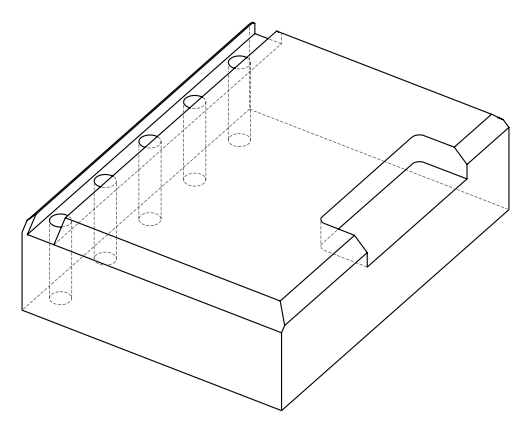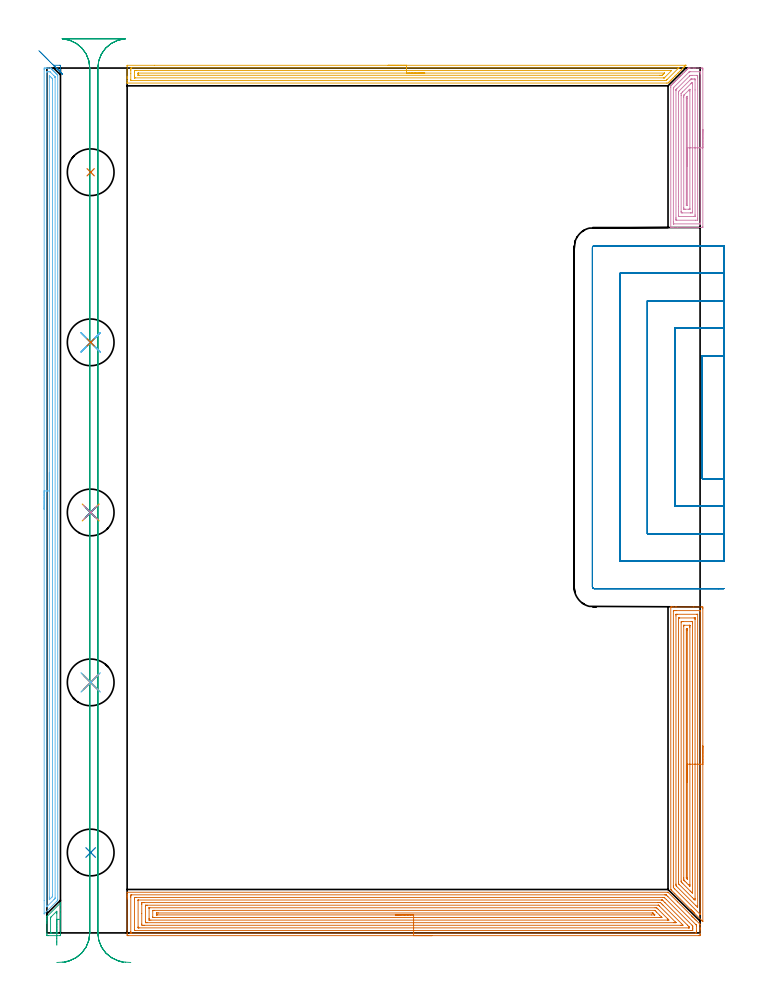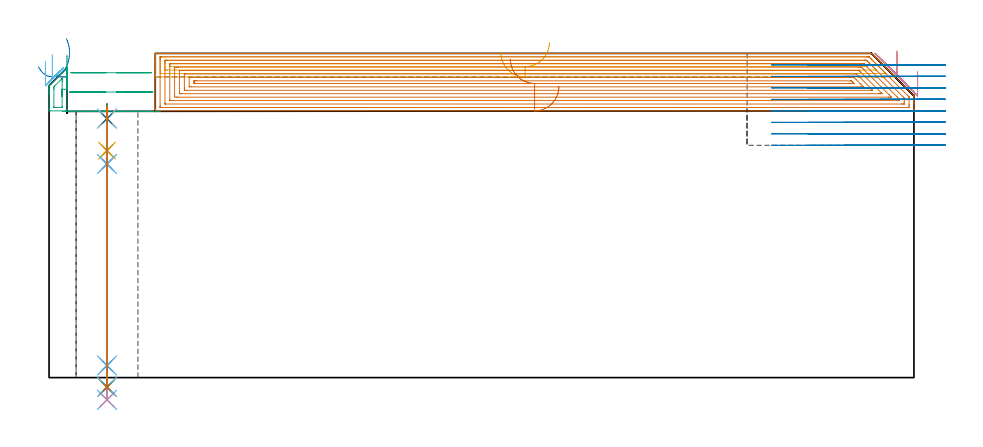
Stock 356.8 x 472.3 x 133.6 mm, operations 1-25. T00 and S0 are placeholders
(PLAN: 34 operations, 23 tool changes, 106.8 min)
(1 AREA_MILL | FG_CHAMFER_SURFACE | UGT0205_001 | 9.35 min | 28121 mm3)
(2 AREA_MILL_1 | FG_CHAMFER_SURFACE_1 | UGT0205_001 | 0.19 min | 605 mm3)
(3 AREA_MILL_2 | FG_CHAMFER_SURFACE_2 | UGT0205_001 | 0.53 min | 4383 mm3)
(4 AREA_MILL_3 | FG_CHAMFER_SURFACE_3 | UGT0205_001 | 4.94 min | 14503 mm3)
(5 AREA_MILL_4 | FG_CHAMFER_SURFACE_4 | UGT0205_001 | 9.82 min | 14319 mm3)
(6 AREA_MILL_5 | FG_CHAMFER_SURFACE_5 | UGT0205_001 | 11.18 min | 39622 mm3)
(7 AREA_MILL_6 | FG_CHAMFER_SURFACE_6 | UGT0205_001 | 22.36 min | 87745 mm3)
(8 MILL_SLOT | SLOT_PARTIAL_RECTANGULAR | UGT0201_094 | Follow Part, ap 5, ae 75% | 33.71 min | 536045 mm3)
(9 MILL_RECTANGULAR_SLOT | SLOT_RECTANGULAR | UGT0201_004 | Follow Part, ap 8, ae 75% | 6.5 min | 398012 mm3)
(10 SPOT_DRILL | STEP1HOLE | NXT0321_9005460120000 | 0.05 min | 190 mm3)
(11 SPOT_DRILL_1 | STEP1HOLE_1 | NXT0321_9005460120000 | 0.05 min | 191 mm3)
(12 SPOT_DRILL_2 | STEP1HOLE_2 | NXT0321_9005460120000 | 0.05 min | 197 mm3)
(13 SPOT_DRILL_3 | STEP1HOLE_3 | NXT0321_9005460120000 | 0.05 min | 139 mm3)
(14 SPOT_DRILL_4 | STEP1HOLE_4 | NXT0321_9005460120000 | 0.05 min | 205 mm3)
(15 DRILL_BLIND_HOLE_INTO_CENTER | STEP1HOLE | NXT0301_079 | 0.08 min | 1201 mm3)
(16 GUN_DRILL_THROUGH_HOLE | STEP1HOLE | UGT0307_007 | 0.55 min | 7393 mm3)
(17 DRILL_TO_ENLARGE_THROUGH_HOLE | STEP1HOLE | NXT0301_104 | 0.47 min | 8100 mm3)
(18 DRILL_TO_ENLARGE_THROUGH_HOLE_1 | STEP1HOLE | UGT0301_386 | 0.49 min | 39112 mm3)
(19 DRILL_BLIND_HOLE_INTO_CENTER_1 | STEP1HOLE_1 | NXT0301_079 | 0.08 min | 1260 mm3)
(20 GUN_DRILL_THROUGH_HOLE_1 | STEP1HOLE_1 | UGT0307_007 | 0.55 min | 7370 mm3)
(21 DRILL_TO_ENLARGE_THROUGH_HOLE_2 | STEP1HOLE_1 | NXT0301_104 | 0.47 min | 8046 mm3)
(22 DRILL_TO_ENLARGE_THROUGH_HOLE_3 | STEP1HOLE_1 | UGT0301_386 | 0.49 min | 39155 mm3)
(23 DRILL_BLIND_HOLE_INTO_CENTER_2 | STEP1HOLE_2 | NXT0301_079 | 0.08 min | 1245 mm3)
(24 GUN_DRILL_THROUGH_HOLE_2 | STEP1HOLE_2 | UGT0307_007 | 0.55 min | 7423 mm3)
(25 DRILL_TO_ENLARGE_THROUGH_HOLE_4 | STEP1HOLE_2 | NXT0301_104 | 0.47 min | 8007 mm3)
(26 DRILL_TO_ENLARGE_THROUGH_HOLE_5 | STEP1HOLE_2 | UGT0301_386 | 0.49 min | 39174 mm3)
(27 DRILL_BLIND_HOLE_INTO_CENTER_3 | STEP1HOLE_3 | NXT0301_079 | 0.08 min | 1190 mm3)
(28 GUN_DRILL_THROUGH_HOLE_3 | STEP1HOLE_3 | UGT0307_007 | 0.55 min | 7399 mm3)
(29 DRILL_TO_ENLARGE_THROUGH_HOLE_6 | STEP1HOLE_3 | NXT0301_104 | 0.47 min | 8077 mm3)
(30 DRILL_TO_ENLARGE_THROUGH_HOLE_7 | STEP1HOLE_3 | UGT0301_386 | 0.49 min | 39142 mm3)
(31 DRILL_BLIND_HOLE_INTO_CENTER_4 | STEP1HOLE_4 | NXT0301_079 | 0.08 min | 1229 mm3)
(32 GUN_DRILL_THROUGH_HOLE_4 | STEP1HOLE_4 | UGT0307_007 | 0.55 min | 7391 mm3)
(33 DRILL_TO_ENLARGE_THROUGH_HOLE_8 | STEP1HOLE_4 | NXT0301_104 | 0.47 min | 8092 mm3)
(34 DRILL_TO_ENLARGE_THROUGH_HOLE_9 | STEP1HOLE_4 | UGT0301_386 | 0.49 min | 39089 mm3)
(TOOL UGT0205_001 | Chamfer Mill 20 x 3 x 45 deg. | D20 FL50 Z2)
(TOOL UGT0201_094 | End mill 20 mm | D20 FL38 Z4)
(TOOL UGT0201_004 | End Mill 32 mm | D32 FL53 Z6)
(TOOL NXT0321_9005460120000 | NC Spot Drill, 142deg, 12mm, Carbide, Uncoated | D12 PA142 FL30 Z2)
(TOOL NXT0301_079 | Carbide Drill 10.8mm [860.1-1080-032A1-MM 2214] | D10.8 PA140 FL55 Z2)
(TOOL UGT0307_007 | Gun Drill 10 mm | D10 PA130 FL24 Z1)
(TOOL NXT0301_104 | Carbide Drill 14mm [860.1-1400-112A1-MM 2214] | D14 PA140 FL123 Z2)
(TOOL UGT0301_386 | Twist Drill 25.5 mm | D25.5 PA118 FL165 Z2)
(OP 1 AREA_MILL)
G17 G21 G94 G90
T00 M6
G54
G17 G0 G90 X358.2 Y102.1 S1061 M3
G43 Z143.7 H0
Z126.2
G94 G1 Y102.062 Z125.328 F250.
Y101.948 Z124.463
Y101.759 Z123.612
Y101.497 Z122.78
Y101.163 Z121.974
Y100.76 Z121.2
Y100.291 Z120.464
Y99.76 Z119.772
Y99.171 Z119.129
Y98.528 Z118.54
Y97.836 Z118.008
Y97.1 Z117.54
Y96.326 Z117.137
Y95.52 Z116.803
Y94.688 Z116.541
Y93.836 Z116.352
Y92.972 Z116.238
Y92.1 Z116.2
Y6.367
X358.193 Y6.219 Z116.206
X358.036 Y6.367 Z116.364
X357.824 Y6.576 Z116.576
X357.793 Y6.607 Z116.607
X353.567 Y10.832 Z120.831
X353.402 Y10.995 Z120.993
X353.243 Y11.156 Z121.155
X353.12 Y11.279 Z121.278
X352.963 Y11.435 Z121.432
X352.811 Y11.588 Z121.586
X352.673 Y11.726 Z121.724
X352.524 Y11.874 Z121.872
X352.379 Y12.02 Z122.018
X352.227 Y12.172 Z122.171
X352.085 Y12.313 Z122.311
X351.947 Y12.452 Z122.45
X351.78 Y12.619 Z122.617
X351.646 Y12.752 Z122.75
X351.515 Y12.884 Z122.882
X342.863 Y21.537 Z131.536
X341.064 Y23.335 Z133.334
X340.755 Y23.646 Z133.642
X340.704 Y23.706 Z133.69
X340.7 Y23.782 Z133.7
Y177.833
X340.702 Y177.99 Z133.688
X340.85 Y177.997 Z133.542
X341.005 Y178. Z133.395
X341.327 Z133.073
X341.985 Z132.41
X343.192 Z131.205
X343.741 Z130.653
X353.128 Z121.27
X357.519 Z116.879
X357.793 Y177.996 Z116.604
X358.192 Y177.99 Z116.205
X358.196 Y177.795 Z116.202
X358.199 Y177.386 Z116.201
X358.2 Y176.973 Z116.2
Y92.1
X356.786 Z117.614
X356.785 Y10.518 Z117.615
X356.784 Y10.386 Z117.616
X356.781 Y10.139 Z117.619
X356.779 Y10.092 Z117.621
X356.751 Y10.11 Z117.649
X356.705 Y10.153 Z117.695
X356.465 Y10.386 Z117.935
X342.863 Y23.987 Z131.537
X342.181 Y24.675 Z132.219
X342.134 Y24.728 Z132.266
X342.121 Y24.772 Z132.279
X342.119 Y24.865 Z132.281
X342.116 Y25.056 Z132.284
X342.114 Y25.436 Z132.286
Y25.568
X342.115 Y175.468 Z132.285
X342.116 Y175.6 Z132.284
X342.121 Y175.971 Z132.279
X342.479 Y175.991 Z131.921
X342.863 Y175.997 Z131.537
X343.348 Y176. Z131.052
X343.741 Z130.659
X356.71 Y175.999 Z117.69
X356.741 Y175.998 Z117.659
X356.773 Y175.994 Z117.627
X356.78 Y175.99 Z117.62
X356.782 Y175.984 Z117.618
X356.784 Y175.957 Z117.616
X356.786 Y175.732 Z117.614
Y175.6
Y92.1
X355.372 Z119.028
X355.371 Y14.635 Z119.029
X355.367 Y13.958 Z119.033
X355.366 Y13.953 Z119.034
X355.348 Y13.958 Z119.052
X355.159 Y14.143 Z119.241
X354.448 Y14.851 Z119.952
X343.732 Y25.568 Z130.668
X343.535 Y25.777 Z130.865
X343.53 Y26.461 Z130.87
X343.529 Y26.677 Z130.871
Y173.137
X343.53 Y173.814 Z130.87
X343.532 Y173.922 Z130.868
X343.535 Y173.974 Z130.865
X343.538 Y173.99 Z130.862
X343.563 Y173.995 Z130.837
X343.741 Y173.998 Z130.659
X344.437 Y174. Z129.963
X354.976 Z119.424
X355.159 Y173.998 Z119.241
X355.341 Y173.992 Z119.059
X355.361 Y173.99 Z119.039
X355.365 Y173.979 Z119.035
X355.368 Y173.944 Z119.032
X355.371 Y173.886 Z119.029
X355.372 Y92.1 Z119.028
X353.957 Z120.443
Y18.753
X353.955 Y18.423 Z120.445
X353.95 Y17.866 Z120.45
X353.402 Y18.354 Z120.998
X353.328 Y18.423 Z121.072
X352.524 Y19.225 Z121.876
X345.498 Y26.251 Z128.902
X345.29 Y26.461 Z129.11
X345.074 Y26.686 Z129.326
X344.949 Y26.819 Z129.451
X344.947 Y26.885 Z129.453
X344.944 Y27.024 Z129.456
X344.943 Y27.354 Z129.457
Y27.918
Y171.699
X344.945 Y171.888 Z129.455
X344.947 Y171.955 Z129.453
X344.949 Y171.986 Z129.451
X344.967 Y171.99 Z129.433
X345.073 Y171.994 Z129.327
X345.498 Y172. Z128.902
X345.525 Z128.875
X353.43 Z120.97
X353.827 Y171.996 Z120.573
X353.926 Y171.993 Z120.474
X353.947 Y171.99 Z120.453
X353.951 Y171.979 Z120.449
X353.954 Y171.944 Z120.446
X353.956 Y171.865 Z120.444
X353.957 Y171.463 Z120.443
Y171.135
Y92.1
X352.543 Z121.857
Y21.996
X352.542 Y21.977 Z121.858
X352.524 Y21.686 Z121.876
X352.206 Y21.996 Z122.194
X351.646 Y22.553 Z122.754
X351.309 Y22.889 Z123.091
X347.254 Y26.944 Z127.146
X346.847 Y27.354 Z127.553
X346.376 Y27.834 Z128.024
X346.358 Y28.247 Z128.042
X346.357 Y28.266 Z128.043
Y169.368
X346.376 Y169.99 Z128.024
X346.617 Y169.997 Z127.783
X347.254 Y170. Z127.146
X347.492 Z126.908
X351.885 Y169.999 Z122.515
X352.524 Y169.99 Z121.876
X352.542 Y169.349 Z121.858
X352.543 Y169.329 Z121.857
Y92.1
X351.129 Z123.271
Y26.461
X351.128 Y26.095 Z123.272
X351.123 Y25.568 Z123.277
X351.122 Y25.544 Z123.278
X351.088 Y25.568 Z123.312
X350.767 Y25.883 Z123.633
X350.187 Y26.461 Z124.213
X349.294 Y27.354 Z125.106
X348.401 Y28.247 Z125.999
X348.133 Y28.517 Z126.267
X347.826 Y28.831 Z126.574
X347.79 Y28.87 Z126.61
X347.778 Y28.921 Z126.622
X347.775 Y29.018 Z126.625
X347.773 Y29.14 Z126.627
X347.771 Y29.507 Z126.629
Y30.033
Y167.563
X347.773 Y167.929 Z126.627
X347.775 Y167.982 Z126.625
X347.778 Y167.989 Z126.622
X347.784 Y167.993 Z126.616
X347.81 Y167.997 Z126.59
X347.918 Y167.999 Z126.482
X348.133 Y168. Z126.267
X350.911 Y167.999 Z123.489
X351.025 Y167.997 Z123.375
X351.101 Y167.993 Z123.299
X351.119 Y167.99 Z123.281
X351.122 Y167.977 Z123.278
X351.124 Y167.93 Z123.276
X351.128 Y167.563 Z123.272
X351.129 Y167.195 Z123.271
Y166.67
Y92.1
X349.715 Z124.685
X349.714 Y30.033 Z124.686
X349.71 Y29.495 Z124.69
X349.708 Y29.408 Z124.692
X349.706 Y29.403 Z124.694
X349.687 Y29.418 Z124.713
X349.64 Y29.461 Z124.76
X349.451 Y29.648 Z124.949
X349.26 Y29.841 Z125.14
X349.213 Y29.892 Z125.187
X349.193 Y29.916 Z125.207
X349.191 Y29.944 Z125.209
X349.188 Y30.033 Z125.212
X349.186 Y30.21 Z125.214
X349.185 Y165.599 Z125.215
X349.186 Y165.777 Z125.214
X349.187 Y165.828 Z125.213
X349.192 Y165.984 Z125.208
X349.628 Y165.998 Z124.772
X349.671 Y165.999 Z124.729
X349.697 Y165.994 Z124.703
X349.704 Y165.992 Z124.696
X349.708 Y165.961 Z124.692
X349.712 Y165.777 Z124.688
X349.714 Y165.238 Z124.686
X349.715 Y165.061 Z124.685
Y92.1
Y91.228 Z124.723
Y90.363 Z124.837
Y89.512 Z125.026
Y88.68 Z125.288
Y87.874 Z125.622
Y87.1 Z126.025
Y86.364 Z126.494
Y85.672 Z127.025
Y85.029 Z127.614
Y84.44 Z128.257
Y83.908 Z128.95
Y83.44 Z129.685
Y83.037 Z130.459
Y82.703 Z131.265
Y82.441 Z132.097
Y82.252 Z132.949
Y82.138 Z133.814
Y82.1 Z134.685
G0 Z143.7
M5
M2
(OP 2 AREA_MILL_1)
G17 G21 G94 G90
T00 M6
G54
G17 G0 G90 X7.147 Y470.252 S1061 M3
G43 Z143.7 H0
Z139.794
G94 G1 X7.481 Y469.918 Z139.06 F250.
X7.768 Y469.631 Z138.288
X8.007 Y469.392 Z137.484
X8.195 Y469.204 Z136.653
X8.331 Y469.068 Z135.802
X8.415 Y468.985 Z134.938
X8.445 Y468.955 Z134.066
X8.42 Y468.979 Z133.195
X8.343 Y469.057 Z132.329
X8.212 Y469.187 Z131.477
X8.029 Y469.37 Z130.644
X7.796 Y469.604 Z129.836
X7.513 Y469.886 Z129.06
X7.184 Y470.215 Z128.322
X6.811 Y470.588 Z127.628
X6.397 Y471.003 Z126.982
X5.944 Y471.456 Z126.39
X5.456 Y471.944 Z125.855
X4.125 Y473.274 Z124.524
X4.009 Y473.391 Z124.409
X3.869 Y473.532 Z124.268
X3.689 Y473.717 Z124.081
X3.618 Y473.793 Z124.004
X3.869 Y473.8 Z124.
X6.834
X7.016 Y473.798 Z124.002
X7.398 Y473.791 Z124.005
X7.4 Y473.514 Z124.283
Y473.274 Z124.523
Y471.5 Z126.295
Y471.019 Z126.78
Y470.613 Z127.185
Y470.472 Z127.327
X7.396 Y470.094 Z127.706
X7.388 Y470.093 Z127.707
X7.311 Z127.704
X7.279 Y470.119 Z127.678
X6.538 Y470.862 Z126.937
X6.49 Y470.909 Z126.888
X6.444 Y470.956 Z126.843
X6.241 Y471.158 Z126.641
X6.194 Y471.204 Z126.593
X6.149 Y471.251 Z126.548
X5.945 Y471.455 Z126.344
X5.899 Y471.5 Z126.297
X5.854 Y471.545 Z126.254
X5.648 Y471.751 Z126.048
X5.603 Y471.796 Z126.001
X5.56 Y471.84 Z125.959
X5.456 Y471.944 Z125.855
X4.937 Y472.462 Z125.383
X4.391 Y473.008 Z124.977
X3.823 Y473.577 Z124.639
X3.235 Y474.164 Z124.373
X2.634 Y474.766 Z124.181
X2.022 Y475.377 Z124.063
X1.406 Y475.994 Z124.021
X0.79 Y476.61 Z124.055
X0.178 Y477.222 Z124.165
X-0.425 Y477.825 Z124.349
X-1.014 Y478.414 Z124.608
X-1.585 Y478.985 Z124.938
X-2.133 Y479.534 Z125.337
X-2.655 Y480.055 Z125.803
X-3.146 Y480.546 Z126.331
X-3.603 Y481.003 Z126.917
X-4.022 Y481.422 Z127.558
X-4.4 Y481.8 Z128.247
G0 Z143.7
M5
M2
(OP 3 AREA_MILL_2)
G17 G21 G94 G90
T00 M6
G54
G17 G0 G90 X7.4 Y7.4 S1061 M3
G43 Z143.7 H0
Z133.039
G94 G1 Y7.989 Z132.396 F250.
Y8.52 Z131.704
Y8.989 Z130.968
Y9.392 Z130.194
Y9.726 Z129.388
Y9.988 Z128.556
Y10.177 Z127.704
Y10.291 Z126.839
Y10.329 Z125.968
Y10.291 Z125.096
Y10.177 Z124.231
Y9.988 Z123.38
Y9.726 Z122.548
Y9.392 Z121.742
Y8.989 Z120.968
Y8.52 Z120.232
Y7.989 Z119.54
Y7.4 Z118.897
Y-1.004 Z110.493
X7.397 Y-1.313 Z110.184
X7.39 Y-1.492 Z110.005
X7.21 Y-1.499 Z109.999
X6.818 Y-1.5 Z110.
X0.582
X0.089 Y-1.494 Z110.003
X0.008 Y-1.491 Z110.006
X0.004 Y-1.004 Z110.493
X0. Y-0.426 Z111.071
Y5.188 Z116.682
Y5.801 Z117.299
Y6.073 Z117.57
Y6.686 Z118.183
Y6.958 Z118.453
Y7.501 Z119.
Y7.842 Z119.341
Y8.727 Z120.227
Y8.739 Z120.239
X0.01 Y8.906 Z120.403
X0.123 Y9.022 Z120.519
X0.285 Y9.187 Z120.684
X7.345 Y16.246 Z127.744
X7.357 Y16.26 Z127.754
X7.373 Y16.272 Z127.764
X7.391 Y16.284 Z127.772
X7.4 Y16.266 Z127.759
Y16.246 Z127.744
Y15.463 Z126.962
Y14.919 Z126.414
Y12.878 Z124.376
Y12.265 Z123.76
Y7.4 Z118.897
X6.373 Y7.399 Z118.899
X5.4 Y7.4 Z118.9
Y0.404 Z111.904
X5.396 Y0.043 Z111.543
X5.391 Y-0.06 Z111.44
X5.388 Y-0.08 Z111.42
X5.383 Y-0.082 Z111.418
X5.357 Y-0.084 Z111.416
X5.25 Y-0.085 Z111.415
X5.036 Y-0.086 Z111.414
X2.364
X2.33
X2.145 Y-0.084 Z111.416
X2.053 Y-0.081 Z111.419
X2.015 Y-0.079 Z111.421
X2.01 Y-0.053 Z111.447
X2.006 Y0.031 Z111.531
X2.001 Y0.241 Z111.741
X2. Y7.319 Z118.819
X2.003 Y7.842 Z119.342
X2.007 Y8.197 Z119.697
X2.02 Y8.458 Z119.958
X2.278 Y8.727 Z120.227
X2.32 Y8.77 Z120.27
X5.091 Y11.54 Z123.04
X5.202 Y11.646 Z123.146
X5.39 Y11.824 Z123.324
X5.393 Y11.742 Z123.242
X5.397 Y11.381 Z122.881
X5.4 Y11.02 Z122.52
Y10.496 Z121.996
Y7.4 Z118.9
Y6.757 Z118.311
Y6.065 Z117.78
Y5.329 Z117.311
Y4.555 Z116.908
Y3.749 Z116.574
Y2.917 Z116.312
Y2.065 Z116.123
Y1.2 Z116.009
Y0.329 Z115.971
Y-0.543 Z116.009
Y-1.408 Z116.123
Y-2.259 Z116.312
Y-3.091 Z116.574
Y-3.897 Z116.908
Y-4.671 Z117.311
Y-5.407 Z117.78
Y-6.099 Z118.311
Y-6.742 Z118.9
G0 Z143.7
M5
M2
(OP 4 AREA_MILL_3)
G17 G21 G94 G90
T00 M6
G54
G17 G0 G90 X358.2 Y438.75 S1061 M3
G43 Z143.7 H0
Z126.2
G94 G1 Y438.712 Z125.328 F250.
Y438.598 Z124.464
Y438.409 Z123.612
Y438.147 Z122.78
Y437.813 Z121.974
Y437.41 Z121.2
Y436.942 Z120.464
Y436.41 Z119.772
Y435.821 Z119.129
Y435.178 Z118.54
Y434.486 Z118.009
Y433.75 Z117.54
Y432.976 Z117.137
Y432.17 Z116.803
Y431.338 Z116.541
Y430.486 Z116.352
Y429.622 Z116.238
Y428.75 Z116.2
Y385.83
X358.195 Y385.344 Z116.203
X358.192 Y385.21 Z116.206
X358.053 Y385.2 Z116.344
X344.36 Z130.036
X341.985 Z132.41
X341.032 Z133.368
X340.865 Y385.201 Z133.527
X340.8 Y385.203 Z133.591
X340.703 Y385.21 Z133.688
X340.7 Y385.382 Z133.7
Y461.834
X340.705 Y462.604 Z133.691
X340.828 Y462.729 Z133.57
X341.062 Y462.962 Z133.338
X341.546 Y463.448 Z132.85
X341.884 Y463.784 Z132.515
X342.097 Y463.997 Z132.303
X342.318 Y464.219 Z132.08
X342.424 Y464.326 Z131.972
X342.863 Y464.763 Z131.536
X343.302 Y465.204 Z131.094
X343.511 Y465.411 Z130.888
X343.552 Y465.452 Z130.848
X344.18 Y466.082 Z130.216
X344.385 Y466.285 Z130.015
X345.059 Y466.96 Z129.338
X345.219 Y467.119 Z129.181
X345.299 Y467.2 Z129.1
X345.498 Y467.399 Z128.9
X345.596 Y467.498 Z128.801
X345.937 Y467.838 Z128.46
X346.053 Y467.953 Z128.347
X346.194 Y468.094 Z128.206
X346.376 Y468.277 Z128.021
X346.49 Y468.392 Z127.907
X347.088 Y468.988 Z127.312
X347.254 Y469.156 Z127.143
X347.982 Y469.882 Z126.417
X348.133 Y470.034 Z126.264
X348.572 Y470.472 Z125.828
X348.876 Y470.776 Z125.523
X349.011 Y470.913 Z125.385
X349.388 Y471.288 Z125.012
X349.519 Y471.419 Z124.88
X349.77 Y471.67 Z124.629
X349.889 Y471.791 Z124.507
X350.221 Y472.122 Z124.178
X350.328 Y472.228 Z124.071
X350.368 Y472.267 Z124.032
X350.41 Y472.299 Z123.988
X350.767 Y472.3 Z123.631
X350.866 Z123.533
X351.646 Z122.749
X352.882 Z121.515
X353.402 Z120.992
X354.02 Z120.375
X357.533 Z116.864
X357.793 Y472.297 Z116.604
X358.192 Y472.29 Z116.205
X358.196 Y472.08 Z116.202
X358.199 Y471.67 Z116.201
X358.2 Y471.256 Z116.2
Y428.75
X356.786 Z117.614
Y387.618
X356.784 Y387.237 Z117.616
X356.782 Y387.215 Z117.618
X356.78 Y387.211 Z117.62
X356.766 Y387.207 Z117.634
X356.694 Y387.202 Z117.706
X356.584 Y387.201 Z117.816
X356.447 Y387.2 Z117.953
X342.395 Z132.005
X342.192 Y387.203 Z132.208
X342.158 Y387.205 Z132.242
X342.125 Y387.209 Z132.275
X342.121 Y387.254 Z132.279
X342.116 Y387.484 Z132.284
X342.115 Y387.618 Z132.285
X342.114 Y388.38 Z132.286
X342.115 Y460.94 Z132.285
X342.117 Y461.321 Z132.283
X342.12 Y461.512 Z132.28
X342.121 Y461.555 Z132.279
X342.141 Y461.58 Z132.259
X342.186 Y461.63 Z132.214
X342.385 Y461.834 Z132.015
X350.601 Y470.051 Z123.799
X350.767 Y470.213 Z123.633
X350.832 Y470.271 Z123.568
X350.857 Y470.29 Z123.543
X350.885 Y470.293 Z123.515
X351.001 Y470.297 Z123.399
X351.235 Y470.3 Z123.165
X356.505 Z117.895
X356.708 Y470.297 Z117.692
X356.742 Y470.295 Z117.658
X356.775 Y470.291 Z117.625
X356.779 Y470.246 Z117.621
X356.784 Y470.016 Z117.616
X356.785 Y469.882 Z117.615
X356.786 Y469.12 Z117.614
Y428.75
X355.372 Z119.028
X355.371 Y390.3 Z119.029
X355.37 Y390.085 Z119.03
X355.364 Y389.406 Z119.036
X355.354 Y389.207 Z119.046
X354.28 Y389.2 Z120.12
X343.943 Y389.201 Z130.457
X343.741 Y389.205 Z130.659
X343.545 Y389.21 Z130.855
X343.535 Y389.406 Z130.865
X343.532 Y389.619 Z130.868
X343.529 Y390.3 Z130.871
X343.528 Y390.517 Z130.872
X343.529 Y460.046 Z130.871
X343.531 Y460.261 Z130.869
X343.535 Y460.479 Z130.865
X343.539 Y460.528 Z130.861
X343.557 Y460.55 Z130.843
X343.605 Y460.602 Z130.795
X343.741 Y460.742 Z130.659
X343.839 Y460.84 Z130.561
X350.929 Y467.929 Z123.471
X351.096 Y468.094 Z123.304
X351.282 Y468.27 Z123.118
X351.452 Y468.291 Z122.948
X351.646 Y468.295 Z122.754
X352.321 Y468.3 Z122.079
X352.524 Z121.876
X354.957 Y468.299 Z119.443
X355.159 Y468.295 Z119.241
X355.355 Y468.29 Z119.045
X355.364 Y468.094 Z119.036
X355.368 Y467.881 Z119.032
X355.371 Y467.2 Z119.029
Y466.983
X355.372 Y428.75 Z119.028
X353.957 Z120.443
Y392.089 Z120.444
X353.954 Y391.527 Z120.446
X353.95 Y391.336 Z120.45
X353.941 Y391.21 Z120.459
X353.838 Y391.207 Z120.562
X353.402 Y391.2 Z120.998
X345.498 Z128.902
X345.062 Y391.207 Z129.338
X344.96 Y391.21 Z129.44
X344.95 Y391.274 Z129.45
X344.948 Y391.349 Z129.452
X344.944 Y391.759 Z129.456
X344.943 Y396.698 Z129.457
Y458.258
X344.944 Y458.822 Z129.456
X344.946 Y459.152 Z129.454
X344.95 Y459.434 Z129.45
X344.956 Y459.496 Z129.444
X344.992 Y459.536 Z129.408
X345.055 Y459.602 Z129.345
X345.498 Y460.049 Z128.902
X351.257 Y465.807 Z123.143
X351.646 Y466.191 Z122.754
X351.705 Y466.245 Z122.695
X351.762 Y466.29 Z122.638
X351.869 Y466.293 Z122.531
X352.087 Y466.297 Z122.313
X352.524 Y466.3 Z121.876
X353.402 Z120.998
X353.838 Y466.293 Z120.562
X353.94 Y466.29 Z120.46
X353.95 Y466.226 Z120.45
X353.952 Y466.151 Z120.448
X353.956 Y465.741 Z120.444
X353.957 Y460.334 Z120.443
Y428.75
X352.543 Z121.857
X352.542 Y393.858 Z121.858
X352.524 Y393.21 Z121.876
X352.307 Y393.204 Z122.093
X351.646 Y393.201 Z122.754
X351.432 Y393.2 Z122.968
X347.04 Y393.201 Z127.36
X346.376 Y393.21 Z128.024
X346.358 Y393.877 Z128.042
X346.357 Y393.896 Z128.043
Y457.364
X346.358 Y458.258 Z128.042
X346.359 Y458.275 Z128.041
X346.376 Y458.466 Z128.024
X347.153 Y459.255 Z127.247
X351.646 Y463.747 Z122.754
X352.031 Y464.125 Z122.369
X352.196 Y464.286 Z122.204
X352.524 Y464.29 Z121.876
X352.542 Y463.623 Z121.858
X352.543 Y463.604 Z121.857
Y428.75
X351.129 Z123.271
Y395.666
X351.128 Y395.299 Z123.272
X351.125 Y395.246 Z123.275
X351.122 Y395.219 Z123.278
X351.108 Y395.21 Z123.292
X350.996 Y395.205 Z123.404
X350.767 Y395.202 Z123.633
X350.346 Y395.2 Z124.054
X348.59 Z125.81
X348.133 Z126.267
X347.98 Y395.202 Z126.42
X347.858 Y395.206 Z126.542
X347.784 Y395.21 Z126.616
X347.778 Y395.298 Z126.622
X347.774 Y395.666 Z126.626
X347.772 Y396.033 Z126.628
X347.771 Y456.469 Z126.629
X347.772 Y456.837 Z126.628
X347.776 Y457.364 Z126.624
X347.778 Y457.405 Z126.622
X347.802 Y457.442 Z126.598
X347.855 Y457.502 Z126.545
X347.925 Y457.575 Z126.475
X350.583 Y460.234 Z123.817
X350.767 Y460.416 Z123.633
X351.031 Y460.672 Z123.369
X351.123 Y460.736 Z123.277
X351.126 Y460.653 Z123.274
X351.128 Y460.573 Z123.272
X351.129 Y460.046 Z123.271
Y459.678
Y428.75
X349.715 Z124.685
X349.714 Y397.319 Z124.686
X349.713 Y397.252 Z124.687
X349.71 Y397.22 Z124.69
X349.708 Y397.211 Z124.692
X349.698 Y397.208 Z124.702
X349.575 Y397.204 Z124.825
X349.258 Y397.202 Z125.142
X349.212 Y397.206 Z125.188
X349.195 Y397.209 Z125.205
X349.191 Y397.271 Z125.209
X349.187 Y397.454 Z125.213
X349.185 Y398.348 Z125.215
X349.186 Y455.575 Z125.214
X349.187 Y456.114 Z125.213
X349.189 Y456.288 Z125.211
X349.192 Y456.379 Z125.208
X349.273 Y456.469 Z125.127
X349.43 Y456.625 Z124.97
X349.587 Y456.777 Z124.813
X349.708 Y456.878 Z124.692
X349.712 Y456.65 Z124.688
X349.715 Y455.753 Z124.685
Y428.75
Y427.878 Z124.723
Y427.014 Z124.837
Y426.162 Z125.026
Y425.33 Z125.288
Y424.524 Z125.622
Y423.75 Z126.025
Y423.014 Z126.494
Y422.322 Z127.025
Y421.679 Z127.614
Y421.09 Z128.257
Y420.559 Z128.95
Y420.09 Z129.685
Y419.687 Z130.459
Y419.353 Z131.265
Y419.091 Z132.097
Y418.902 Z132.949
Y418.788 Z133.814
Y418.75 Z134.685
G0 Z143.7
M5
M2
(OP 5 AREA_MILL_4)
G17 G21 G94 G90
T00 M6
G54
G17 G0 G90 X186.35 Y473.8 S1061 M3
G43 Z143.7 H0
Z134.
G94 G1 X186.388 Z133.128 F250.
X186.502 Z132.264
X186.691 Z131.412
X186.953 Z130.58
X187.287 Z129.774
X187.69 Z129.
X188.158 Z128.264
X188.69 Z127.572
X189.279 Z126.929
X189.922 Z126.34
X190.614 Z125.809
X191.35 Z125.34
X192.124 Z124.937
X192.93 Z124.603
X193.762 Z124.341
X194.614 Z124.152
X195.478 Z124.038
X196.35 Z124.
X348.873
X348.889 Y473.798 Z124.002
X348.89 Y473.795 Z124.004
X348.873 Y473.773 Z124.026
X348.456 Y473.355 Z124.442
X348.277 Y473.177 Z124.623
X348.115 Y473.015 Z124.785
X348.016 Y472.914 Z124.883
X347.979 Y472.878 Z124.92
X347.575 Y472.474 Z125.324
X347.383 Y472.283 Z125.516
X347.27 Y472.17 Z125.63
X347.135 Y472.033 Z125.764
X347.086 Y471.985 Z125.813
X346.424 Y471.324 Z126.475
X346.254 Y471.152 Z126.644
X345.579 Y470.479 Z127.321
X345.373 Y470.271 Z127.525
X344.735 Y469.635 Z128.165
X344.702 Y469.602 Z128.197
X344.492 Y469.39 Z128.406
X343.89 Y468.79 Z129.01
X343.809 Y468.708 Z129.091
X343.611 Y468.509 Z129.287
X343.045 Y467.945 Z129.855
X342.915 Y467.814 Z129.984
X342.73 Y467.629 Z130.168
X342.2 Y467.1 Z130.7
X341.849 Y466.748 Z131.049
X341.355 Y466.255 Z131.545
X341.128 Y466.027 Z131.771
X340.969 Y465.867 Z131.928
X340.812 Y465.711 Z132.087
X340.681 Y465.58 Z132.218
X340.528 Y465.426 Z132.369
X340.378 Y465.277 Z132.521
X340.234 Y465.133 Z132.665
X340.088 Y464.986 Z132.81
X339.944 Y464.842 Z132.955
X339.787 Y464.686 Z133.112
X339.647 Y464.545 Z133.251
X339.502 Y464.401 Z133.397
X339.34 Y464.24 Z133.558
X339.205 Y464.104 Z133.69
X338.447 Y464.1 Z133.7
X43.973
X43.806 Y464.101 Z133.689
X43.805 Y464.102
X43.8 Y464.449 Z133.35
Y464.732 Z133.067
Y465.426 Z132.369
Y466.654 Z131.143
Y467.188 Z130.606
Y467.802 Z129.993
Y473.355 Z124.442
X43.803 Y473.625 Z124.172
X43.81 Y473.792 Z124.006
X43.98 Y473.799 Z123.999
X58.666 Y473.8 Z124.
X196.35
Y472.386 Z125.414
X344.792 Y472.385 Z125.415
X344.974 Y472.383 Z125.417
X345.018 Y472.381 Z125.419
X345.021 Y472.379 Z125.421
X345.02 Y472.375 Z125.425
X345.004 Y472.357 Z125.443
X344.915 Y472.265 Z125.535
X344.801 Y472.15 Z125.65
X338.704 Y466.054 Z131.746
X338.447 Y465.799 Z132.001
X338.254 Y465.616 Z132.184
X338.151 Y465.521 Z132.279
X337.463 Y465.514 Z132.286
X46.21 Y465.515 Z132.285
X46.12
X45.835 Y465.521 Z132.279
X45.809 Y465.523 Z132.277
X45.806 Y465.545 Z132.255
X45.802 Y465.578 Z132.222
X45.801 Y465.611 Z132.189
X45.8 Y465.83 Z131.97
Y469.354 Z128.446
Y471.116 Z126.684
X45.802 Y471.593 Z126.207
X45.805 Y471.992 Z125.808
X45.818 Y472.379 Z125.421
X46.21 Y472.384 Z125.416
X46.3 Y472.385 Z125.415
X196.35 Y472.386 Z125.414
Y470.971 Z126.829
X340.865
X340.962 Y470.969 Z126.831
X341.128 Y470.964 Z126.836
X341.153 Y470.962 Z126.838
X341.141 Y470.946 Z126.854
X341.128 Y470.928 Z126.872
X337.47 Y467.27 Z130.53
X337.387 Y467.188 Z130.612
X337.141 Y466.952 Z130.848
X337.122 Y466.935 Z130.865
X337.08 Y466.933 Z130.867
X337.01 Y466.93 Z130.87
X336.922 Y466.929 Z130.871
X336.659
X48.261
X47.998 Y466.93 Z130.87
X47.91 Y466.932 Z130.868
X47.842 Y466.935 Z130.865
X47.81 Y466.943 Z130.857
X47.808 Y466.994 Z130.806
X47.803 Y467.188 Z130.612
X47.8 Y467.382 Z130.418
Y468.069 Z129.731
Y470.026 Z127.774
X47.802 Y470.712 Z127.088
X47.804 Y470.903 Z126.898
X47.81 Y470.964 Z126.836
X47.866 Y470.967 Z126.833
X47.998 Y470.969 Z126.831
X48.628 Y470.971 Z126.829
X48.891
X196.35
Y469.557 Z128.243
X337.162
X337.219 Y469.556 Z128.244
X337.27 Y469.553 Z128.247
X337.29 Y469.55 Z128.25
X337.281 Y469.54 Z128.26
X337.191 Y469.443 Z128.357
X337.124 Y469.373 Z128.427
X336.701 Y468.95 Z128.85
X336.659 Y468.908 Z128.892
X336.231 Y468.491 Z129.309
X336.069 Y468.35 Z129.45
X335.766 Y468.346 Z129.454
X335.487 Y468.344 Z129.456
X334.872 Y468.343 Z129.457
X334.594
X50.401
X49.937 Y468.345 Z129.455
X49.834 Y468.348 Z129.452
X49.817 Y468.349 Z129.451
X49.81 Y468.36 Z129.44
X49.806 Y468.411 Z129.389
X49.803 Y468.516 Z129.284
X49.8 Y468.935 Z128.865
X49.801 Y469.383 Z128.417
X49.803 Y469.491 Z128.309
X49.808 Y469.544 Z128.256
X49.811 Y469.55 Z128.25
X49.823 Y469.553 Z128.247
X49.857 Y469.555 Z128.245
X50.063 Y469.557 Z128.243
X196.35
X197.222 Z128.281
X198.086 Z128.395
X198.938 Z128.583
X199.77 Z128.846
X200.576 Z129.18
X201.35 Z129.582
X202.086 Z130.051
X202.778 Z130.582
X203.421 Z131.172
X204.01 Z131.815
X204.542 Z132.507
X205.01 Z133.243
X205.413 Z134.017
X205.747 Z134.822
X206.009 Z135.655
X206.198 Z136.506
X206.312 Z137.371
X206.35 Z138.243
G0 Z143.7
M5
M2
(OP 6 AREA_MILL_5)
G17 G21 G94 G90
T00 M6
G54
G17 G0 G90 X-1.5 Y231.35 S1061 M3
G43 Z143.7 H0
Z130.4
G94 G1 Y231.388 Z129.528 F250.
Y231.502 Z128.663
Y231.691 Z127.812
Y231.953 Z126.98
Y232.287 Z126.174
Y232.69 Z125.4
Y233.158 Z124.664
Y233.689 Z123.972
Y234.279 Z123.329
Y234.922 Z122.74
Y235.614 Z122.208
Y236.35 Z121.74
Y237.124 Z121.337
Y237.93 Z121.003
Y238.762 Z120.741
Y239.613 Z120.552
Y240.478 Z120.438
Y241.35 Z120.4
Y471.381
X-1.499 Y471.69 Z120.401
X-1.492 Y472.265 Z120.403
X-1.49 Y472.293 Z120.405
X-0.918 Y472.3 Z120.976
X-0.354 Z121.543
X-0.027 Z121.869
X0.537 Z122.433
X0.864 Z122.758
X1.71 Z123.609
X2.094 Z123.992
X2.116 Y472.285 Z124.014
X2.452 Y471.948 Z124.352
X2.645 Y471.756 Z124.542
X2.711 Y471.69 Z124.61
X2.877 Y471.524 Z124.776
X2.942 Y471.459 Z124.839
X3.008 Y471.392 Z124.907
X3.173 Y471.228 Z125.072
X3.239 Y471.162 Z125.136
X3.306 Y471.095 Z125.205
X3.469 Y470.931 Z125.368
X3.536 Y470.866 Z125.433
X3.604 Y470.797 Z125.503
X3.765 Y470.635 Z125.664
X3.833 Y470.569 Z125.73
X3.901 Y470.499 Z125.8
X4.062 Y470.339 Z125.961
X4.13 Y470.272 Z126.026
X4.199 Y470.202 Z126.098
X4.358 Y470.043 Z126.257
X4.427 Y469.975 Z126.323
X4.496 Y469.904 Z126.395
X4.654 Y469.746 Z126.553
X4.724 Y469.678 Z126.62
X4.794 Y469.607 Z126.693
X4.951 Y469.45 Z126.85
X5.021 Y469.381 Z126.917
X5.092 Y469.309 Z126.991
X5.247 Y469.154 Z127.146
X5.318 Y469.084 Z127.214
X5.39 Y469.011 Z127.287
X5.763 Y468.638 Z127.661
X5.802 Y468.598 Z127.697
X5.9 Y468.495 Z127.784
Y468.119 Z127.8
Y18.139
X5.904 Y17.813 Z127.796
X5.638 Y17.538 Z127.538
X5.318 Y17.217 Z127.215
X-1.187 Y10.712 Z120.712
X-1.363 Y10.535 Z120.534
X-1.487 Y10.415 Z120.411
X-1.495 Y10.414 Z120.403
X-1.499 Y10.415 Z120.399
X-1.5 Y17.743 Z120.4
Y241.35
X-0.086 Z121.814
X-0.085 Y469.963 Z121.815
X-0.084 Y470.022 Z121.816
X-0.079 Y470.139 Z121.821
X-0.07 Y470.29 Z121.83
X-0.027 Y470.292 Z121.873
X0.47 Y470.299 Z122.37
X0.864 Z122.764
X1.362 Y470.297 Z123.262
X1.557 Y470.29 Z123.457
X1.655 Y470.283 Z123.555
X1.755 Y470.189 Z123.655
X2.045 Y469.904 Z123.945
X3.832 Y468.119 Z125.732
X4.427 Y467.52 Z126.327
X4.461 Y467.482 Z126.361
X4.476 Y467.463 Z126.376
X4.48 Y467.402 Z126.38
X4.484 Y467.285 Z126.384
X4.485 Y467.226 Z126.385
X4.486 Y467.167 Z126.386
X4.485 Y19.045 Z126.385
X4.484 Y18.988 Z126.384
X4.481 Y18.928 Z126.381
X4.474 Y18.836 Z126.374
X4.427 Y18.785 Z126.327
X4.114 Y18.466 Z126.014
X3.803 Y18.152 Z125.703
X0.102 Y14.452 Z122.002
X-0.027 Y14.326 Z121.873
X-0.072 Y14.285 Z121.828
X-0.079 Y14.281 Z121.821
X-0.081 Y14.326 Z121.819
X-0.084 Y14.404 Z121.816
X-0.086 Y14.64 Z121.814
Y241.35
X1.328 Z123.228
X1.329 Y467.226 Z123.229
X1.33 Y467.651 Z123.23
X1.334 Y468.119 Z123.234
X1.335 Y468.15 Z123.235
X1.375 Y468.119 Z123.275
X1.755 Y467.744 Z123.655
X2.275 Y467.226 Z124.175
X2.645 Y466.855 Z124.545
X2.905 Y466.592 Z124.805
X3.034 Y466.458 Z124.934
X3.063 Y466.426 Z124.963
X3.066 Y466.393 Z124.966
X3.068 Y466.333 Z124.968
X3.071 Y465.906 Z124.971
Y20.831
X3.07 Y20.405 Z124.97
X3.066 Y19.938 Z124.966
X3.065 Y19.889 Z124.965
X3.035 Y19.847 Z124.935
X2.972 Y19.777 Z124.872
X2.891 Y19.692 Z124.791
X2.645 Y19.445 Z124.545
X2.446 Y19.245 Z124.346
X1.351 Y18.152 Z123.251
X1.344 Z123.244
X1.335 Z123.235
X1.334 Y18.177 Z123.234
X1.33 Y18.578 Z123.23
X1.329 Y19.045 Z123.229
X1.328 Y19.472 Z123.228
Y241.35
Y242.221 Z123.266
Y243.086 Z123.38
Y243.938 Z123.569
Y244.77 Z123.832
Y245.576 Z124.165
Y246.35 Z124.568
Y247.086 Z125.037
Y247.778 Z125.568
Y248.421 Z126.157
Y249.01 Z126.801
Y249.541 Z127.493
Y250.01 Z128.228
Y250.413 Z129.002
Y250.747 Z129.808
Y251.009 Z130.64
Y251.198 Z131.492
Y251.312 Z132.357
Y251.35 Z133.228
G0 Z143.7
M5
M2
(OP 7 AREA_MILL_6)
G17 G21 G94 G90
T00 M6
G54
G17 G0 G90 X210.25 Y-1.5 S1061 M3
G43 Z143.7 H0
Z120.
G94 G1 X210.212 Z119.128 F250.
X210.098 Z118.264
X209.909 Z117.412
X209.647 Z116.58
X209.313 Z115.774
X208.91 Z115.
X208.442 Z114.264
X207.91 Z113.572
X207.321 Z112.929
X206.678 Z112.34
X205.986 Z111.808
X205.25 Z111.34
X204.476 Z110.937
X203.67 Z110.603
X202.838 Z110.341
X201.986 Z110.152
X201.122 Z110.038
X200.25 Z110.
X44.414
X43.992 Y-1.495 Z110.003
X43.81 Y-1.492 Z110.006
X43.806 Y-1.08 Z110.417
X43.8 Y-0.476 Z111.022
Y18.538 Z130.033
Y19.142 Z130.636
Y19.692 Z131.189
Y20.021 Z131.517
Y20.571 Z132.067
Y20.901 Z132.395
X43.801 Y21.886 Z133.386
X43.81 Y22.193 Z133.693
X43.967 Y22.2 Z133.7
X339.118
X339.195 Y22.195 Z133.691
X339.269 Y22.132 Z133.629
X344.456 Y16.944 Z128.444
X351.931 Y9.471 Z120.967
X352.068 Y9.334 Z120.831
X352.231 Y9.171 Z120.668
X352.371 Y9.031 Z120.527
X352.514 Y8.887 Z120.385
X352.664 Y8.738 Z120.235
X352.811 Y8.592 Z120.087
X352.961 Y8.441 Z119.938
X353.096 Y8.305 Z119.803
X353.251 Y8.152 Z119.647
X353.74 Y7.66 Z119.16
X354.002 Y7.398 Z118.897
X354.129 Y7.273 Z118.769
X354.481 Y6.92 Z118.419
X356.384 Y5.017 Z116.516
X356.506 Y4.895 Z116.394
X356.682 Y4.717 Z116.214
X356.697 Y4.692 Z116.19
X356.699 Y4.635 Z116.134
X356.7 Y4.608 Z116.107
Y2.987 Z114.483
Y2.437 Z113.933
Y2.108 Z113.605
Y1.558 Z113.052
Y-0.805 Z110.691
X356.696 Y-1.08 Z110.416
X356.69 Y-1.492 Z110.005
X356.508 Y-1.495 Z110.003
X356.086 Y-1.5 Z110.
X200.25
Y-0.086 Z111.414
X46.2 Y-0.085 Z111.415
X46.082
X45.839 Y-0.08 Z111.42
X45.815 Y-0.079 Z111.421
X45.81 Y-0.065 Z111.435
X45.804 Y-0.034 Z111.466
X45.802 Y-0.003 Z111.497
X45.8 Y0.193 Z111.693
Y0.679 Z112.179
Y19.536 Z131.036
X45.802 Y20.021 Z131.521
X45.806 Y20.409 Z131.909
X45.821 Y20.779 Z132.279
X46.2 Y20.784 Z132.284
X46.317 Y20.785 Z132.285
X337.449 Y20.786 Z132.286
X337.837 Y20.784 Z132.284
X338.031 Y20.781 Z132.281
X338.126 Y20.779 Z132.279
X338.172 Y20.767 Z132.267
X338.225 Y20.72 Z132.22
X338.929 Y20.021 Z131.521
X339.118 Y19.832 Z131.332
X354.3 Y4.65 Z116.15
X354.527 Y4.42 Z115.92
X354.637 Y4.305 Z115.805
X354.689 Y4.249 Z115.749
X354.691 Y4.195 Z115.695
X354.698 Y3.804 Z115.304
X354.7 Y1.164 Z112.664
X354.698 Y0.679 Z112.179
X354.694 Y0.291 Z111.791
X354.679 Y-0.079 Z111.421
X354.3 Y-0.084 Z111.416
X354.183 Y-0.085 Z111.415
X200.25 Y-0.086 Z111.414
Y1.328 Z112.828
X47.986 Y1.329 Z112.829
X47.908 Y1.33 Z112.83
X47.847 Y1.333 Z112.833
X47.814 Y1.335 Z112.835
X47.81 Y1.375 Z112.875
X47.804 Y1.558 Z113.058
X47.801 Y1.74 Z113.24
X47.8 Y18.446 Z129.946
X47.805 Y19.142 Z130.642
X47.808 Y19.317 Z130.817
X47.82 Y19.365 Z130.865
X47.87 Y19.367 Z130.867
X47.986 Y19.369 Z130.869
X48.646 Y19.371 Z130.871
X48.879
X336.207
X336.439 Y19.37 Z130.87
X337.107 Y19.364 Z130.864
X337.332 Y19.167 Z130.667
X337.358 Y19.142 Z130.642
X338.225 Y18.276 Z129.776
X352.305 Y4.195 Z115.695
X352.514 Y3.984 Z115.484
X352.674 Y3.815 Z115.315
X352.69 Y3.499 Z114.999
X352.696 Y3.316 Z114.816
X352.699 Y3.134 Z114.634
X352.7 Y2.437 Z113.937
Y2.254 Z113.754
X352.695 Y1.558 Z113.058
X352.692 Y1.383 Z112.883
X352.68 Y1.335 Z112.835
X352.63 Y1.333 Z112.833
X352.514 Y1.331 Z112.831
X351.854 Y1.329 Z112.829
X351.621 Y1.328 Z112.828
X200.25
Y2.743 Z114.243
X50.354
X49.933 Y2.745 Z114.245
X49.846 Y2.747 Z114.247
X49.813 Y2.749 Z114.249
X49.809 Y2.79 Z114.29
X49.805 Y2.889 Z114.389
X49.8 Y3.289 Z114.789
X49.801 Y17.809 Z129.309
X49.803 Y17.916 Z129.416
X49.806 Y17.942 Z129.442
X49.81 Y17.95 Z129.45
X49.819 Y17.952 Z129.452
X49.888 Y17.955 Z129.455
X50.083 Y17.957 Z129.457
X335.546
X335.858 Y17.956 Z129.456
X336.002 Y17.953 Z129.453
X336.07 Y17.95 Z129.45
X336.195 Y17.844 Z129.344
X336.439 Y17.61 Z129.11
X337.547 Y16.504 Z128.004
X349.835 Y4.217 Z115.717
X350.69 Y3.353 Z114.853
X350.695 Y3.316 Z114.816
X350.699 Y2.89 Z114.39
X350.697 Y2.784 Z114.284
X350.694 Y2.758 Z114.258
X350.69 Y2.75 Z114.25
X350.681 Y2.748 Z114.248
X350.612 Y2.745 Z114.245
X350.417 Y2.743 Z114.243
X200.25
Y4.157 Z115.657
X53.383
X52.489 Y4.158 Z115.658
X52.451 Y4.16 Z115.66
X51.81 Y4.195 Z115.695
X51.802 Y4.835 Z116.335
X51.8 Y10.551 Z122.051
X51.801 Y15.625 Z127.125
X51.804 Y16.262 Z127.762
X51.81 Y16.504 Z128.004
X52.415 Y16.541 Z128.041
X52.451
X53.305 Y16.543 Z128.043
X333.721
X334.616 Y16.541 Z128.041
X334.653 Y16.539 Z128.039
X335.085 Y16.504 Z128.004
X335.546 Y16.053 Z127.553
X335.976 Y15.625 Z127.125
X336.439 Y15.163 Z126.663
X346.527 Y5.075 Z116.575
X347.156 Y4.442 Z115.942
X347.394 Y4.195 Z115.695
X347.189 Y4.163 Z115.663
X347.156 Y4.161 Z115.661
X346.302 Y4.157 Z115.657
X346.263
X200.25
Y5.571 Z117.071
X54.625 Y5.572 Z117.072
X54.237 Y5.574 Z117.074
X53.849 Y5.578 Z117.078
X53.81 Y5.581 Z117.081
X53.806 Y5.619 Z117.119
X53.803 Y5.696 Z117.196
X53.801 Y5.81 Z117.31
X53.8 Y5.954 Z117.454
X53.801 Y14.746 Z126.246
X53.803 Y14.961 Z126.461
X53.807 Y15.069 Z126.569
X53.81 Y15.117 Z126.617
X53.855 Y15.122 Z126.622
X54.237 Y15.126 Z126.626
X54.742 Y15.128 Z126.628
X333.76
X333.89 Y15.127 Z126.627
X333.992 Y15.123 Z126.623
X334.02 Y15.121 Z126.621
X334.041 Y15.104 Z126.604
X334.083 Y15.065 Z126.565
X334.406 Y14.746 Z126.246
X334.653 Y14.5 Z126.
X343.198 Y5.954 Z117.454
X343.362 Y5.787 Z117.287
X343.49 Y5.654 Z117.154
X343.56 Y5.578 Z117.078
X343.468 Y5.576 Z117.076
X343.078 Y5.573 Z117.073
X342.691 Y5.571 Z117.071
X342.186
X200.25
Y6.985 Z118.485
X56.762 Y6.986 Z118.486
X56.023 Y6.99 Z118.49
X55.862 Y6.992 Z118.492
X55.809 Y7. Z118.5
X55.806 Y7.011 Z118.511
X55.802 Y7.051 Z118.551
X55.8 Y7.712 Z119.212
Y7.932 Z119.432
X55.801 Y13.427 Z124.927
X55.804 Y13.574 Z125.074
X55.81 Y13.69 Z125.19
X55.813 Y13.709 Z125.209
X55.817 Y13.711 Z125.211
X55.839 Y13.713 Z125.213
X56.023 Y13.714 Z125.214
X56.178 Y13.715 Z125.215
X332.129 Y13.714 Z125.214
X332.867 Y13.709 Z125.209
X332.968 Y13.708 Z125.208
X333.074 Y13.617 Z125.117
X333.76 Y12.943 Z124.443
X338.99 Y7.712 Z119.212
X339.118 Y7.583 Z119.083
X339.692 Y6.992 Z118.492
X339.118 Y6.987 Z118.487
X338.963 Y6.986 Z118.486
X200.25 Y6.985 Z118.485
Y8.4 Z119.9
X58.702
X58. Y8.404 Z119.904
X57.809 Y8.407 Z119.907
X57.801 Y8.592 Z120.092
X57.8 Y8.601 Z120.101
Y12.117 Z123.617
X57.809 Y12.293 Z123.793
X58.509 Y12.299 Z123.799
X58.702 Y12.3 Z123.8
X331.779
X331.876 Y12.299 Z123.799
X331.924 Y12.296 Z123.796
X331.945 Y12.294 Z123.794
X331.974 Y12.272 Z123.772
X332.143 Y12.108 Z123.608
X332.867 Y11.387 Z122.887
X334.653 Y9.601 Z121.101
X335.546 Y8.707 Z120.207
X335.66 Y8.592 Z120.092
X335.77 Y8.477 Z119.977
X335.831 Y8.411 Z119.911
X335.804 Y8.406 Z119.906
X335.738 Y8.403 Z119.903
X335.546 Y8.401 Z119.901
X334.848 Y8.4 Z119.9
X200.25
Y9.814 Z121.314
X60.489
X60.139 Y9.815 Z121.315
X59.848 Y9.819 Z121.319
X59.821 Y9.82 Z121.32
X59.81 Y9.85 Z121.35
X59.806 Y9.949 Z121.449
X59.801 Y10.148 Z121.648
Y10.35 Z121.85
X59.803 Y10.689 Z122.189
X59.808 Y10.858 Z122.358
X59.81 Y10.875 Z122.375
X59.821 Y10.879 Z122.379
X59.866 Y10.883 Z122.383
X59.945 Y10.885 Z122.385
X60.489 Y10.886 Z122.386
X60.837
X330.537
X330.809 Y10.884 Z122.384
X330.876 Y10.882 Z122.382
X330.906 Y10.879 Z122.379
X330.946 Y10.846 Z122.346
X331.081 Y10.72 Z122.22
X331.453 Y10.35 Z121.85
X331.974 Y9.827 Z121.327
X331.975 Y9.82 Z121.32
X331.974 Y9.819 Z121.319
X331.624 Y9.815 Z121.315
X330.188 Y9.814 Z121.314
X200.25
X199.378 Z121.352
X198.514 Z121.466
X197.662 Z121.654
X196.83 Z121.917
X196.024 Z122.251
X195.25 Z122.653
X194.514 Z123.122
X193.822 Z123.653
X193.179 Z124.243
X192.59 Z124.886
X192.058 Z125.578
X191.59 Z126.314
X191.187 Z127.088
X190.853 Z127.894
X190.591 Z128.726
X190.402 Z129.577
X190.288 Z130.442
X190.25 Z131.314
G0 Z143.7
M5
M2
(OP 8 MILL_SLOT)
G17 G21 G94 G90
T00 M6
G54
G17 G0 G90 X369.7 Y315.2 S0 M3
G43 Z143.7 H0
Z128.962
G94 G1 X366.7 F250.
X357.9 F500.
Y248.
X366.7
X369.7 F250.
Y330.2
X366.7
X342.9 F500.
Y233.
X366.7
X369.7 F250.
Y345.2
X366.7
X327.9 F500.
Y218.
X366.7
X369.7 F250.
Y360.2
X366.7
X312.9 F500.
Y203.
X366.7
X369.7 F250.
Y375.2
X366.7
X298.9 F500.
G3 X297.9 Y374.2 R1.
G1 Y189.
G3 X298.9 Y188. R1.
G1 X366.7
X369.7 F250.
G0 Y315.2 Z124.225
G1 X366.7
X357.9 F500.
Y248.
X366.7
X369.7 F250.
Y330.2
X366.7
X342.9 F500.
Y233.
X366.7
X369.7 F250.
Y345.2
X366.7
X327.9 F500.
Y218.
X366.7
X369.7 F250.
Y360.2
X366.7
X312.9 F500.
Y203.
X366.7
X369.7 F250.
Y375.2
X366.7
X298.9 F500.
G3 X297.9 Y374.2 R1.
G1 Y189.
G3 X298.9 Y188. R1.
G1 X366.7
X369.7 F250.
G0 Y315.2 Z119.487
G1 X366.7
X357.9 F500.
Y248.
X366.7
X369.7 F250.
Y330.2
X366.7
X342.9 F500.
Y233.
X366.7
X369.7 F250.
Y345.2
X366.7
X327.9 F500.
Y218.
X366.7
X369.7 F250.
Y360.2
X366.7
X312.9 F500.
Y203.
X366.7
X369.7 F250.
Y375.2
X366.7
X298.9 F500.
G3 X297.9 Y374.2 R1.
G1 Y189.
G3 X298.9 Y188. R1.
G1 X366.7
X369.7 F250.
G0 Y315.2 Z114.75
G1 X366.7
X357.9 F500.
Y248.
X366.7
X369.7 F250.
Y330.2
X366.7
X342.9 F500.
Y233.
X366.7
X369.7 F250.
Y345.2
X366.7
X327.9 F500.
Y218.
X366.7
X369.7 F250.
Y360.2
X366.7
X312.9 F500.
Y203.
X366.7
X369.7 F250.
Y375.2
X366.7
X298.9 F500.
G3 X297.9 Y374.2 R1.
G1 Y189.
G3 X298.9 Y188. R1.
G1 X366.7
X369.7 F250.
G0 Y315.2 Z110.012
G1 X366.7
X357.9 F500.
Y248.
X366.7
X369.7 F250.
Y330.2
X366.7
X342.9 F500.
Y233.
X366.7
X369.7 F250.
Y345.2
X366.7
X327.9 F500.
Y218.
X366.7
X369.7 F250.
Y360.2
X366.7
X312.9 F500.
Y203.
X366.7
X369.7 F250.
Y375.2
X366.7
X298.9 F500.
G3 X297.9 Y374.2 R1.
G1 Y189.
G3 X298.9 Y188. R1.
G1 X366.7
X369.7 F250.
G0 Y315.2 Z105.275
G1 X366.7
X357.9 F500.
Y248.
X366.7
X369.7 F250.
Y330.2
X366.7
X342.9 F500.
Y233.
X366.7
X369.7 F250.
Y345.2
X366.7
X327.9 F500.
Y218.
X366.7
X369.7 F250.
Y360.2
X366.7
X312.9 F500.
Y203.
X366.7
X369.7 F250.
Y375.2
X366.7
X298.9 F500.
G3 X297.9 Y374.2 R1.
G1 Y189.
G3 X298.9 Y188. R1.
G1 X366.7
X369.7 F250.
G0 Y315.2 Z100.537
G1 X366.7
X357.9 F500.
Y248.
X366.7
X369.7 F250.
Y330.2
X366.7
X342.9 F500.
Y233.
X366.7
X369.7 F250.
Y345.2
X366.7
X327.9 F500.
Y218.
X366.7
X369.7 F250.
Y360.2
X366.7
X312.9 F500.
Y203.
X366.7
X369.7 F250.
Y375.2
X366.7
X298.9 F500.
G3 X297.9 Y374.2 R1.
G1 Y189.
G3 X298.9 Y188. R1.
G1 X366.7
X369.7 F250.
G0 Y315.2 Z95.8
G1 X366.7
X357.9 F500.
Y248.
X366.7
X369.7 F250.
Y330.2
X366.7
X342.9 F500.
Y233.
X366.7
X369.7 F250.
Y345.2
X366.7
X327.9 F500.
Y218.
X366.7
X369.7 F250.
Y360.2
X366.7
X312.9 F500.
Y203.
X366.7
X369.7 F250.
Y375.2
X366.7
X298.9 F500.
G3 X297.9 Y374.2 R1.
G1 Y189.
G3 X298.9 Y188. R1.
G1 X366.7
X369.7 F250.
G0 Z143.7
M5
M2
(OP 9 MILL_RECTANGULAR_SLOT)
G17 G21 G94 G90
T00 M6
G54
G17 G0 G90 X41.599 Y-16.129 S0 M3
G43 Z143.7 H0
Z125.733
G94 G1 X38.752 Y-15.183 F250.
G2 X27.8 Y0. R16. F500.
G1 Y472.3
G2 X42.204 Y488.22 R16.
G1 X42.207 Y488.25
G3 X40.945 Y488.3 R16.
G1 X10.338
G3 X9.03 Y488.246 R16.
G1 X9.032 Y488.217
G2 X23.4 Y472.3 R16.
G1 Y0.
G2 X12.448 Y-15.183 R16.
G1 X9.601 Y-16.129 F250.
G0 X42.032 Y-16.182 Z117.767
G1 X39.161 Y-15.313
G2 X27.8 Y0. R16. F500.
G1 Y472.3
G2 X42.82 Y488.27 R16.
G1 Y488.3
X8.38
Y488.27
G2 X23.4 Y472.3 R16.
G1 Y0.
G2 X12.036 Y-15.314 R16.
G1 X9.165 Y-16.183 F250.
G0 X45.815 Y-16.154 Z109.8
G1 X42.821 Y-15.97
G2 X27.8 Y0. R16. F500.
G1 Y472.3
G2 X42.82 Y488.27 R16.
G1 Y488.3
X8.38
Y488.27
G2 X23.4 Y472.3 R16.
G1 Y0.
G2 X8.379 Y-15.97 R16.
G1 X5.385 Y-16.154 F250.
G0 Z143.7
M5
M2
(OP 10 SPOT_DRILL)
G17 G21 G94 G90
T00 M6
G54
G17 G0 G90 X23.9 Y136.8 S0 M3
G43 Z143.7 H0
G94 G81 G98 Z106.8 F250. R112.8
G80
M5
M2
(OP 11 SPOT_DRILL_1)
G17 G21 G94 G90
T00 M6
G54
G17 G0 G90 X23.9 Y229.6 S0 M3
G43 Z143.7 H0
G94 G81 G98 Z106.8 F250. R112.8
G80
M5
M2
(OP 12 SPOT_DRILL_2)
G17 G21 G94 G90
T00 M6
G54
G17 G0 G90 X23.9 Y322.5 S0 M3
G43 Z143.7 H0
G94 G81 G98 Z106.8 F250. R112.8
G80
M5
M2
(OP 13 SPOT_DRILL_3)
G17 G21 G94 G90
T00 M6
G54
G17 G0 G90 X23.9 Y415.4 S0 M3
G43 Z143.7 H0
G94 G81 G98 Z106.8 F250. R112.8
G80
M5
M2
(OP 14 SPOT_DRILL_4)
G17 G21 G94 G90
T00 M6
G54
G17 G0 G90 X23.9 Y43.9 S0 M3
G43 Z143.7 H0
G94 G81 G98 Z106.8 F250. R112.8
G80
M5
M2
(OP 15 DRILL_BLIND_HOLE_INTO_CENTER)
G17 G21 G94 G90
T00 M6
G54
G17 G0 G90 X23.9 Y136.8 S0 M3
G43 Z143.7 H1
G94 G81 G98 Z93.6 F250. R111.8
G80
M5
M2
(OP 16 GUN_DRILL_THROUGH_HOLE)
G17 G21 G94 G90
T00 M6
G54
G17 G0 G90 X23.9 Y136.8 M8
G43 Z143.7 H0
Z105.3
S716 M3
G94 G1 Z88.088 F125. M26
G4 X.084
Z5. F250.
G4 X.084
Z-3.832 F125.
G4 X.084
M5
M9
G0 Z105.3
Z143.7
M2
(OP 17 DRILL_TO_ENLARGE_THROUGH_HOLE)
G17 G21 G94 G90
T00 M6
G54
G17 G0 G90 X23.9 Y136.8 S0 M3
G43 Z143.7 H1
G94 G73 G98 Z-4.048 F250. Q12.65 R111.8
G80
M5
M2
(OP 18 DRILL_TO_ENLARGE_THROUGH_HOLE_1)
G17 G21 G94 G90
T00 M6
G54
G17 G0 G90 X23.9 Y136.8 S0 M3
G43 Z143.7 H0
G94 G73 G98 Z-9.161 F250. Q23.792 R111.8
G80
M5
M2
(OP 19 DRILL_BLIND_HOLE_INTO_CENTER_1)
G17 G21 G94 G90
T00 M6
G54
G17 G0 G90 X23.9 Y229.6 S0 M3
G43 Z143.7 H1
G94 G81 G98 Z93.6 F250. R111.8
G80
M5
M2
(OP 20 GUN_DRILL_THROUGH_HOLE_1)
G17 G21 G94 G90
T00 M6
G54
G17 G0 G90 X23.9 Y229.6 M8
G43 Z143.7 H0
Z105.3
S716 M3
G94 G1 Z88.088 F125. M26
G4 X.084
Z5. F250.
G4 X.084
Z-3.832 F125.
G4 X.084
M5
M9
G0 Z105.3
Z143.7
M2
(OP 21 DRILL_TO_ENLARGE_THROUGH_HOLE_2)
G17 G21 G94 G90
T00 M6
G54
G17 G0 G90 X23.9 Y229.6 S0 M3
G43 Z143.7 H1
G94 G73 G98 Z-4.048 F250. Q12.65 R111.8
G80
M5
M2
(OP 22 DRILL_TO_ENLARGE_THROUGH_HOLE_3)
G17 G21 G94 G90
T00 M6
G54
G17 G0 G90 X23.9 Y229.6 S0 M3
G43 Z143.7 H0
G94 G73 G98 Z-9.161 F250. Q23.792 R111.8
G80
M5
M2
(OP 23 DRILL_BLIND_HOLE_INTO_CENTER_2)
G17 G21 G94 G90
T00 M6
G54
G17 G0 G90 X23.9 Y322.5 S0 M3
G43 Z143.7 H1
G94 G81 G98 Z93.6 F250. R111.8
G80
M5
M2
(OP 24 GUN_DRILL_THROUGH_HOLE_2)
G17 G21 G94 G90
T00 M6
G54
G17 G0 G90 X23.9 Y322.5 M8
G43 Z143.7 H0
Z105.3
S716 M3
G94 G1 Z88.088 F125. M26
G4 X.084
Z5. F250.
G4 X.084
Z-3.832 F125.
G4 X.084
M5
M9
G0 Z105.3
Z143.7
M2
(OP 25 DRILL_TO_ENLARGE_THROUGH_HOLE_4)
G17 G21 G94 G90
T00 M6
G54
G17 G0 G90 X23.9 Y322.5 S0 M3
G43 Z143.7 H1
G94 G73 G98 Z-4.048 F250. Q12.65 R111.8
G80
M5
M2
